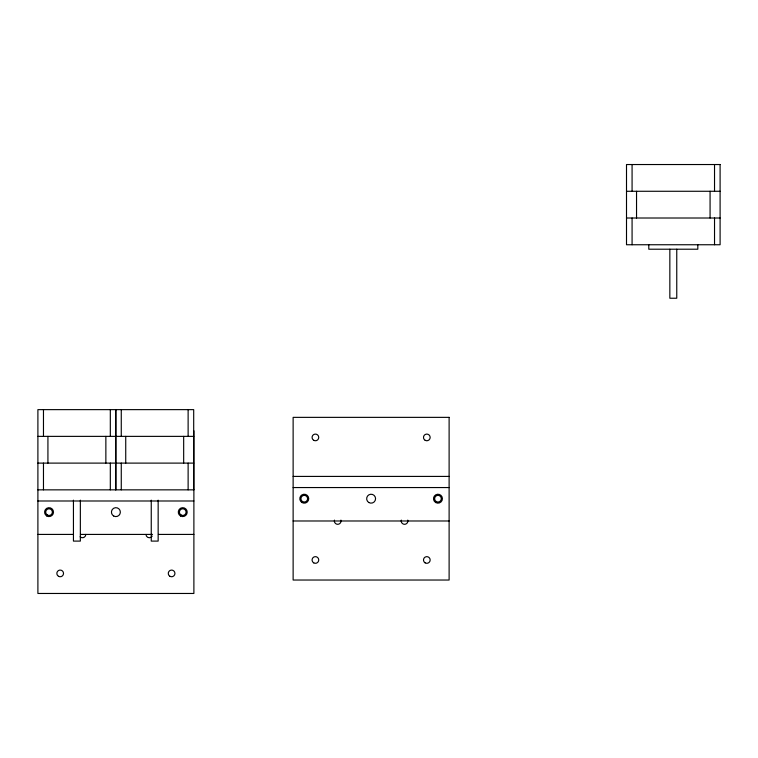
<?xml version="1.0" encoding="UTF-8"?>
<svg xmlns="http://www.w3.org/2000/svg" width="758" height="758" viewBox="0 0 758 758"><rect width="100%" height="100%" fill="white"/><g stroke="black" fill="none" stroke-linecap="round" stroke-linejoin="round"><path stroke-width="1.14" d="M626.506 191.272L720.1 191.272M626.506 218.01L720.1 218.01M37.9 436.371L193.697 436.371M37.9 463.11L193.697 463.11M293.128 476.412L449.115 476.412M293.128 487.555L449.115 487.555M37.9 489.848L193.887 489.848M37.9 500.991L193.887 500.991M293.128 520.983L449.115 520.983M37.9 534.418L73.355 534.418M80.443 534.418L152.529 534.418M158.431 534.418L193.887 534.418M714.529 164.533L714.529 191.272M714.529 218.01L714.529 244.749M710.075 191.272L710.075 218.01M697.815 244.749L697.815 249.211L648.791 249.211L648.791 244.749M676.761 249.211L676.761 298.235L669.845 298.235L669.845 249.211M636.54 191.272L636.54 218.01M632.077 164.533L632.077 191.272M632.077 218.01L632.077 244.749M193.887 430.8L193.887 593.467L37.9 593.467L37.9 409.633L193.697 409.633L193.697 489.848M188.126 409.633L188.126 436.371M188.126 463.11L188.126 489.848M183.673 436.371L183.673 463.11M158.157 500.157L158.157 541.098L151.249 541.098L151.249 500.157M125.733 436.371L125.733 463.11M121.271 409.633L121.271 436.371M121.271 463.11L121.271 489.848M115.889 409.633L115.889 489.848M115.709 409.633L115.709 489.848M110.317 409.633L110.317 436.371M110.317 463.11L110.317 489.848M105.864 436.371L105.864 463.11M80.348 500.157L80.348 541.098L73.441 541.098L73.441 500.157M47.925 436.371L47.925 463.11M43.471 409.633L43.471 436.371M43.471 463.11L43.471 489.848M407.776 520.111A3.345 3.345 0 0 1 404.545 524.318A3.345 3.345 0 0 1 401.314 520.111M340.92 520.111A3.345 3.345 0 0 1 337.689 524.318A3.345 3.345 0 0 1 334.468 520.111M152.216 536.086A3.345 3.345 0 0 1 145.972 534.418M85.806 534.418A3.345 3.345 0 0 1 80.102 536.778M720.1 164.533L626.506 164.533L626.506 244.749L720.1 244.749L720.1 164.533M449.115 417.364L293.128 417.364L293.128 580.031L449.115 580.031L449.115 417.364M313.736 440.313A3.345 3.345 0 0 0 318.748 437.413A3.345 3.345 0 0 0 313.736 434.524A3.345 3.345 0 0 0 313.736 440.313M425.153 440.313A3.345 3.345 0 0 0 430.165 437.413A3.345 3.345 0 0 0 425.153 434.524A3.345 3.345 0 0 0 425.153 440.313M436.295 501.588A3.345 3.345 0 0 0 441.308 498.698A3.345 3.345 0 0 0 436.295 495.798A3.345 3.345 0 0 0 436.295 501.588M425.153 562.872A3.345 3.345 0 0 0 430.165 559.972A3.345 3.345 0 0 0 425.153 557.083A3.345 3.345 0 0 0 425.153 562.872M313.736 562.872A3.345 3.345 0 0 0 318.748 559.972A3.345 3.345 0 0 0 313.736 557.083A3.345 3.345 0 0 0 313.736 562.872M302.594 501.588A3.345 3.345 0 0 0 307.606 498.698A3.345 3.345 0 0 0 302.594 495.798A3.345 3.345 0 0 0 302.594 501.588M368.89 502.554A4.453 4.453 0 0 0 375.57 498.698A4.453 4.453 0 0 0 368.89 494.832A4.453 4.453 0 0 0 368.89 502.554M302.035 502.554A4.453 4.453 0 0 0 308.724 498.698A4.453 4.453 0 0 0 302.035 494.832A4.453 4.453 0 0 0 302.035 502.554M435.736 502.554A4.453 4.453 0 0 0 442.426 498.698A4.453 4.453 0 0 0 435.736 494.832A4.453 4.453 0 0 0 435.736 502.554M113.662 515.99A4.453 4.453 0 0 0 120.351 512.133A4.453 4.453 0 0 0 113.662 508.277A4.453 4.453 0 0 0 113.662 515.99M46.816 515.99A4.453 4.453 0 0 0 53.496 512.133A4.453 4.453 0 0 0 46.816 508.277A4.453 4.453 0 0 0 46.816 515.99M180.518 515.99A4.453 4.453 0 0 0 187.198 512.133A4.453 4.453 0 0 0 180.518 508.277A4.453 4.453 0 0 0 180.518 515.99M181.077 515.023A3.345 3.345 0 0 0 186.089 512.133A3.345 3.345 0 0 0 181.077 509.234A3.345 3.345 0 0 0 181.077 515.023M169.934 576.307A3.345 3.345 0 0 0 174.946 573.418A3.345 3.345 0 0 0 169.934 570.518A3.345 3.345 0 0 0 169.934 576.307M58.508 576.307A3.345 3.345 0 0 0 63.53 573.418A3.345 3.345 0 0 0 58.508 570.518A3.345 3.345 0 0 0 58.508 576.307M47.375 515.023A3.345 3.345 0 0 0 52.387 512.133A3.345 3.345 0 0 0 47.375 509.234A3.345 3.345 0 0 0 47.375 515.023"/></g></svg>
